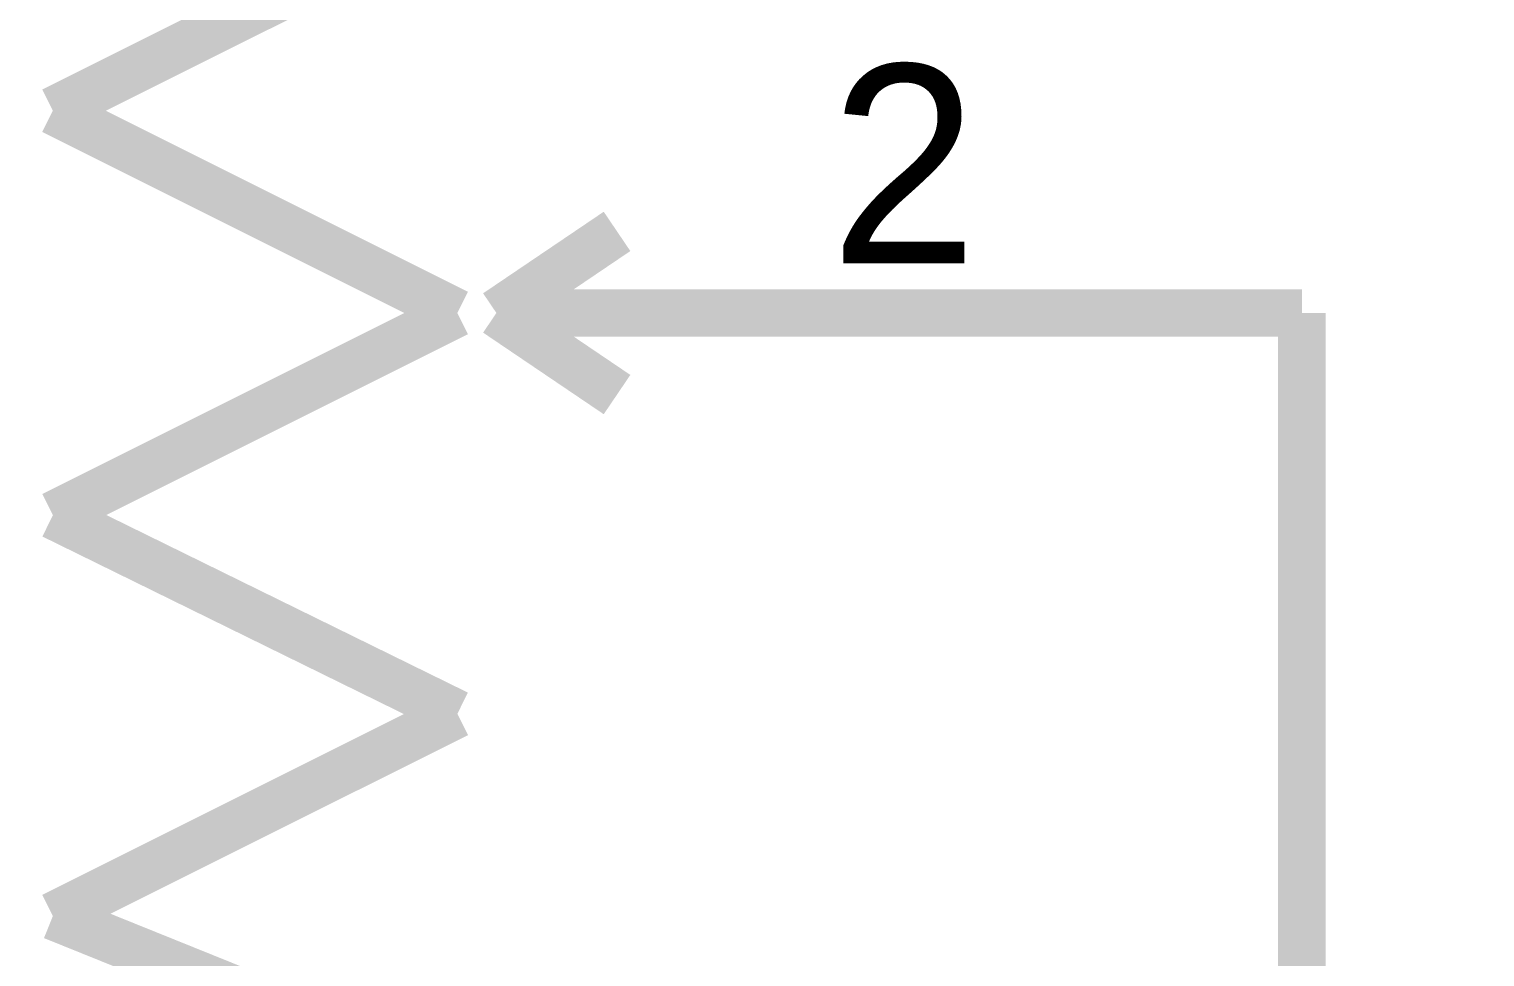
# Model space of a CAD drawing. Header units: millimetres. Extents: x 0 to 800, y 0 to 567.
# Drawn here: x 332.55 to 341.74, y 89.34 to 95.2 of the extents above; entities that cross this region are included whole.
import ezdxf

# ---------------------------------------------------------------- set-up
doc = ezdxf.new("R2010")
doc.units = ezdxf.units.MM
doc.layers.add('Sheet', color=255, linetype='Continuous')

msp = doc.modelspace()

# ---------------------------------------------------------------- linework, layer by layer
at = {"layer": 'Sheet', "const_width": 0.2997}
for points in [[(335.2491, 95.9563), (332.6956, 94.6796)], [(332.6956, 94.6796), (335.2491, 93.4029)], [(335.4955, 93.4029), (336.257, 93.918)], [(335.2491, 93.4029), (332.6956, 92.1261)], [(335.4955, 93.4029), (336.257, 92.8877)], [(335.4955, 93.4029), (340.5801, 93.4029)], [(348.4646, 85.5633), (348.4646, 84.0178), (340.5801, 84.0178), (340.5801, 93.4029)], [(332.6956, 92.1261), (335.2491, 90.8718)], [(335.2491, 90.8718), (332.6956, 89.5951)], [(332.6956, 89.5951), (333.9723, 89.0799)]]:
    msp.add_lwpolyline(points, dxfattribs=at)

# ---------------------------------------------------------------- texts
at = {"layer": 'Sheet'}
msp.add_text('2', height=1.2543, dxfattribs=at).set_placement((337.601, 93.7164))

doc.saveas('drawing.dxf')
